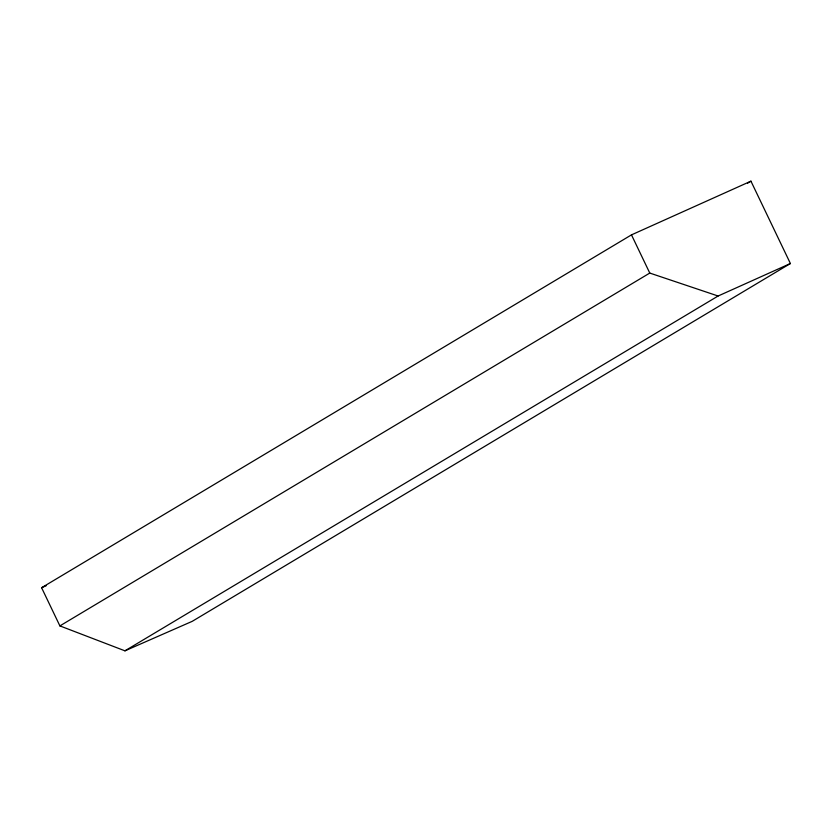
<?xml version="1.0" encoding="UTF-8"?>
<svg xmlns="http://www.w3.org/2000/svg" width="832" height="832" viewBox="0 0 832 832"><rect width="100%" height="100%" fill="white"/><g stroke="black" fill="none" stroke-linecap="round" stroke-linejoin="round"><path stroke-width="1.25" d="M41.6 587.725L631.478 234.874L750.942 181.168L790.4 263.515L192.223 621.338L124.946 650.832L59.894 625.903L41.6 587.725L46.332 585.645M747.604 183.175L750.942 181.168M59.894 625.903L649.771 273.062L718.099 296.015L790.4 263.515M124.946 650.832L718.099 296.015M631.478 234.874L649.771 273.062"/></g></svg>
